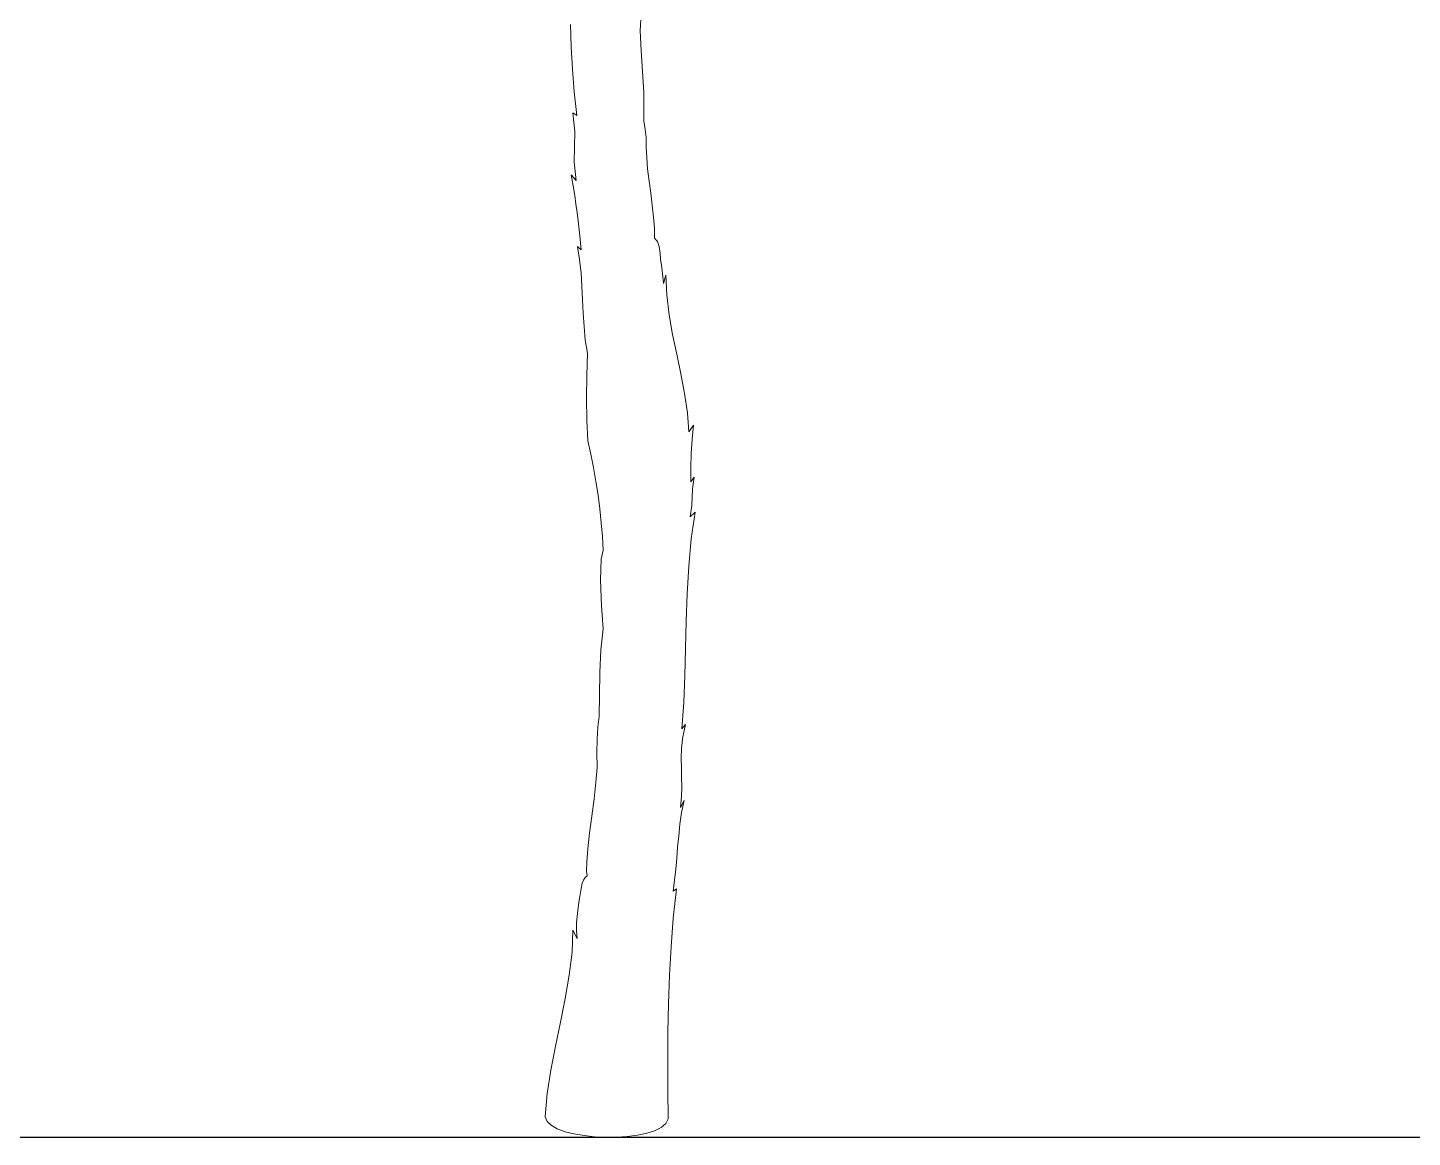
# Model space of a CAD drawing. Header units: millimetres. Extents: x 87938 to 265635, y 330093 to 434310.
# Drawn here: x 244082 to 249697, y 397805 to 402304 of the extents above; entities that cross this region are included whole.
import ezdxf

# ---------------------------------------------------------------- set-up
doc = ezdxf.new("R2010")
doc.units = ezdxf.units.MM
doc.layers.add('www.cad-blocks.net', color=7, linetype='Continuous')

# ---------------------------------------------------------------- blocks, each defined once
blk = doc.blocks.new('A$C7B22234F')
at = {"lineweight": 0}
for p, q in [((2131.6, 4486.6), (2135.6, 4556.1)), ((1848.8, 4511.4), (1851.8, 4422.1)), ((2135.6, 4406.2), (2131.6, 4486.6)), ((1851.8, 4422.1), (1856.8, 4330.8)), ((2140.6, 4320.9), (2135.6, 4406.2)), ((1856.8, 4330.8), (1863.7, 4238.5)), ((2145.5, 4236.5), (2140.6, 4320.9)), ((1863.7, 4238.5), (1874.6, 4143.3)), ((2146.5, 4158.1), (2145.5, 4236.5)), ((2146.5, 4119.4), (2146.5, 4158.1)), ((1858.7, 4153.2), (1865.7, 4078.7)), ((1874.6, 4143.3), (1858.7, 4153.2)), ((2151.5, 4086.7), (2146.5, 4119.4)), ((1865.7, 4078.7), (1864.7, 4016.2)), ((2155.5, 4053.9), (2151.5, 4086.7)), ((2155.5, 4015.2), (2155.5, 4053.9)), ((1864.7, 4016.2), (1863.7, 3953.7)), ((2157.5, 3972.6), (2155.5, 4015.2)), ((1863.7, 3953.7), (1871.6, 3879.3)), ((2161.4, 3926.9), (2157.5, 3972.6)), ((1851.8, 3902.1), (1859.7, 3858.4)), ((1871.6, 3879.3), (1851.8, 3902.1)), ((2167.4, 3877.3), (2161.4, 3926.9)), ((2174.3, 3827.7), (2167.4, 3877.3)), ((1859.7, 3858.4), (1865.7, 3818.7)), ((1865.7, 3818.7), (1870.6, 3783)), ((2180.3, 3779), (2174.3, 3827.7)), ((1870.6, 3783), (1875.6, 3749.3)), ((2185.2, 3731.4), (2180.3, 3779)), ((1875.6, 3749.3), (1879.6, 3715.5)), ((1879.6, 3715.5), (1883.6, 3679.8)), ((2189.2, 3686.7), (2185.2, 3731.4)), ((1883.6, 3679.8), (1887.5, 3641.1)), ((2189.2, 3646.1), (2189.2, 3686.7)), ((1877.6, 3612.3), (1885.6, 3558.7)), ((1892.5, 3598.4), (1877.6, 3612.3)), ((1887.5, 3641.1), (1892.5, 3598.4)), ((2202.1, 3632.1), (2189.2, 3646.1)), ((2208.1, 3611.3), (2202.1, 3632.1)), ((2212, 3585.5), (2208.1, 3611.3)), ((1885.6, 3558.7), (1891.5, 3504.2)), ((2214, 3558.7), (2212, 3585.5)), ((2218, 3535.9), (2214, 3558.7)), ((1891.5, 3504.2), (1894.5, 3450.5)), ((2221, 3513.1), (2218, 3535.9)), ((2223, 3489.2), (2221, 3513.1)), ((2225.9, 3462.5), (2223, 3489.2)), ((2234.9, 3495.2), (2225.9, 3462.5)), ((2238.8, 3415.8), (2234.9, 3495.2)), ((1894.5, 3450.5), (1897.4, 3396)), ((1897.4, 3396), (1899.4, 3341.4)), ((2248.8, 3335.4), (2238.8, 3415.8)), ((1899.4, 3341.4), (1903.4, 3287.8)), ((2262.6, 3255.1), (2248.8, 3335.4)), ((1903.4, 3287.8), (1908.4, 3233.2)), ((1908.4, 3233.2), (1917.3, 3179.6)), ((2279.5, 3174.7), (2262.6, 3255.1)), ((1917.3, 3179.6), (1914.3, 3088.3)), ((2295.4, 3095.3), (2279.5, 3174.7)), ((1914.3, 3088.3), (1913.3, 2997)), ((2311.3, 3015.9), (2295.4, 3095.3)), ((1913.3, 2997), (1914.3, 2907.7)), ((2323.2, 2937.5), (2311.3, 3015.9)), ((2329.1, 2860.1), (2323.2, 2937.5)), ((1914.3, 2907.7), (1919.3, 2823.4)), ((2347, 2887.9), (2329.1, 2860.1)), ((2342, 2830.3), (2347, 2887.9)), ((1919.3, 2823.4), (1931.2, 2769.8)), ((2338, 2772.7), (2342, 2830.3)), ((1931.2, 2769.8), (1942.1, 2715.2)), ((2336.1, 2716.2), (2338, 2772.7)), ((1942.1, 2715.2), (1952, 2659.6)), ((2336.1, 2657.6), (2336.1, 2716.2)), ((1952, 2659.6), (1961, 2604.1)), ((2350, 2676.5), (2336.1, 2657.6)), ((2343, 2629.8), (2350, 2676.5)), ((1961, 2604.1), (1967.9, 2548.5)), ((2341.1, 2561.4), (2342, 2596.1)), ((2342, 2596.1), (2343, 2629.8)), ((1967.9, 2548.5), (1972.9, 2491.9)), ((2334.1, 2515.7), (2341.1, 2561.4)), ((2353.9, 2534.6), (2334.1, 2515.7)), ((2338, 2426.4), (2353.9, 2534.6)), ((1972.9, 2491.9), (1977.8, 2436.3)), ((1977.8, 2436.3), (1980.8, 2380.7)), ((2328.1, 2315.2), (2338, 2426.4)), ((1980.8, 2380.7), (1972.9, 2344)), ((1972.9, 2344), (1970.9, 2258.7)), ((2321.2, 2204.1), (2328.1, 2315.2)), ((1970.9, 2258.7), (1973.9, 2155.5)), ((2318.2, 2093), (2321.2, 2204.1)), ((1973.9, 2155.5), (1980.8, 2062.2)), ((2315.2, 1981.8), (2318.2, 2093)), ((1980.8, 2062.2), (1971.9, 1976.9)), ((1971.9, 1976.9), (1967.9, 1884.5)), ((2312.3, 1871.6), (2315.2, 1981.8)), ((1967.9, 1884.5), (1966.9, 1791.3)), ((2308.3, 1762.5), (2312.3, 1871.6)), ((1966.9, 1791.3), (1964.9, 1705.9)), ((2300.4, 1656.3), (2308.3, 1762.5)), ((1964.9, 1705.9), (1960, 1663.3)), ((1960, 1663.3), (1957, 1614.6)), ((2314.3, 1673.2), (2300.4, 1656.3)), ((2304.3, 1623.6), (2314.3, 1673.2)), ((1957, 1614.6), (1956, 1560)), ((2297.4, 1537.2), (2298.4, 1577.9)), ((2298.4, 1577.9), (2304.3, 1623.6)), ((1956, 1560), (1957, 1499.5)), ((2298.4, 1498.5), (2297.4, 1537.2)), ((1957, 1499.5), (1951, 1440)), ((2299.3, 1459.8), (2298.4, 1498.5)), ((1951, 1440), (1944.1, 1372.5)), ((2300.4, 1421.1), (2299.3, 1459.8)), ((2299.3, 1381.4), (2300.4, 1421.1)), ((1944.1, 1372.5), (1935.2, 1302)), ((2294.4, 1337.7), (2299.3, 1381.4)), ((2309.3, 1365.5), (2294.4, 1337.7)), ((2299.3, 1316.9), (2309.3, 1365.5)), ((1935.2, 1302), (1926.2, 1232.5)), ((2292.4, 1269.3), (2299.3, 1316.9)), ((2287.5, 1222.6), (2292.4, 1269.3)), ((1926.2, 1232.5), (1919.3, 1170)), ((2282.5, 1177), (2287.5, 1222.6)), ((1919.3, 1170), (1914.3, 1116.4)), ((2275.6, 1086.7), (2279.5, 1131.3)), ((2279.5, 1131.3), (2282.5, 1177)), ((1914.3, 1116.4), (1913.3, 1078.7)), ((1913.3, 1078.7), (1916.3, 1059.9)), ((2270.6, 1042), (2275.6, 1086.7)), ((1893.5, 1016.2), (1890.5, 1000.3)), ((1896.5, 1030.1), (1893.5, 1016.2)), ((1901.4, 1042), (1896.5, 1030.1)), ((1908.4, 1052.9), (1901.4, 1042)), ((1916.3, 1059.9), (1908.4, 1052.9)), ((2264.6, 997.4), (2270.6, 1042)), ((1885.6, 968.6), (1882.5, 953.7)), ((1887.5, 984.5), (1885.6, 968.6)), ((1890.5, 1000.3), (1887.5, 984.5)), ((2278.5, 1007.3), (2264.6, 997.4)), ((2265.6, 889.2), (2278.5, 1007.3)), ((1876.6, 908), (1873.6, 870.3)), ((1882.5, 953.7), (1876.6, 908)), ((1873.6, 870.3), (1872.6, 837.6)), ((2256.7, 772.1), (2265.6, 889.2)), ((1858.7, 840.5), (1854.8, 750.3)), ((1875.6, 805.8), (1858.7, 840.5)), ((1872.6, 837.6), (1875.6, 805.8)), ((1854.8, 750.3), (1843.8, 658)), ((2249.7, 657), (2256.7, 772.1)), ((1843.8, 658), (1827, 562.7)), ((2245.8, 540.8), (2249.7, 657)), ((1827, 562.7), (1808.1, 466.4)), ((2243.8, 424.7), (2245.8, 540.8)), ((1808.1, 466.4), (1787.3, 370.2)), ((2242.8, 309.6), (2243.8, 424.7)), ((1787.3, 370.2), (1769.4, 272.9)), ((2242.8, 192.5), (2242.8, 309.6)), ((1769.4, 272.9), (1754.5, 177.6)), ((1754.5, 177.6), (1745.6, 83.3)), ((2244.8, 74.4), (2242.8, 192.5)), ((1745.6, 83.3), (1753.5, 64.5)), ((1753.5, 64.5), (1770.4, 48.6)), ((2234.9, 55.6), (2244.8, 74.4)), ((1770.4, 48.6), (1795.2, 34.7)), ((1795.2, 34.7), (1827, 22.8)), ((1827, 22.8), (1862.7, 13.9)), ((1862.7, 13.9), (1903.4, 7)), ((1903.4, 7), (1946.1, 2)), ((1946.1, 2), (1990.7, 0)), ((2035.4, 0), (2079, 3)), ((2079, 3), (2119.7, 8.9)), ((2119.7, 8.9), (2157.5, 16.9)), ((2157.5, 16.9), (2189.2, 26.8)), ((2189.2, 26.8), (2216, 39.7)), ((2216, 39.7), (2234.9, 55.6)), ((1990.7, 0), (2035.4, 0))]:
    blk.add_line(p, q, dxfattribs=at)
blk = doc.blocks.new('A$C543C6214')
blk.add_blockref('A$C7B22234F', (0, 0))
blk = doc.blocks.new('format')
at = {"layer": 'www.cad-blocks.net', "color": 155, "true_color": 0x546d8e}
blk.add_line((102853.7, 397805.4), (265634.8, 397805.4), dxfattribs=at)

msp = doc.modelspace()

# ---------------------------------------------------------------- block references
msp.add_blockref('A$C543C6214', (244434.8, 397805.4))
at = {"layer": 'www.cad-blocks.net'}
msp.add_blockref('format', (0, 0), dxfattribs=at)

doc.saveas('drawing.dxf')
